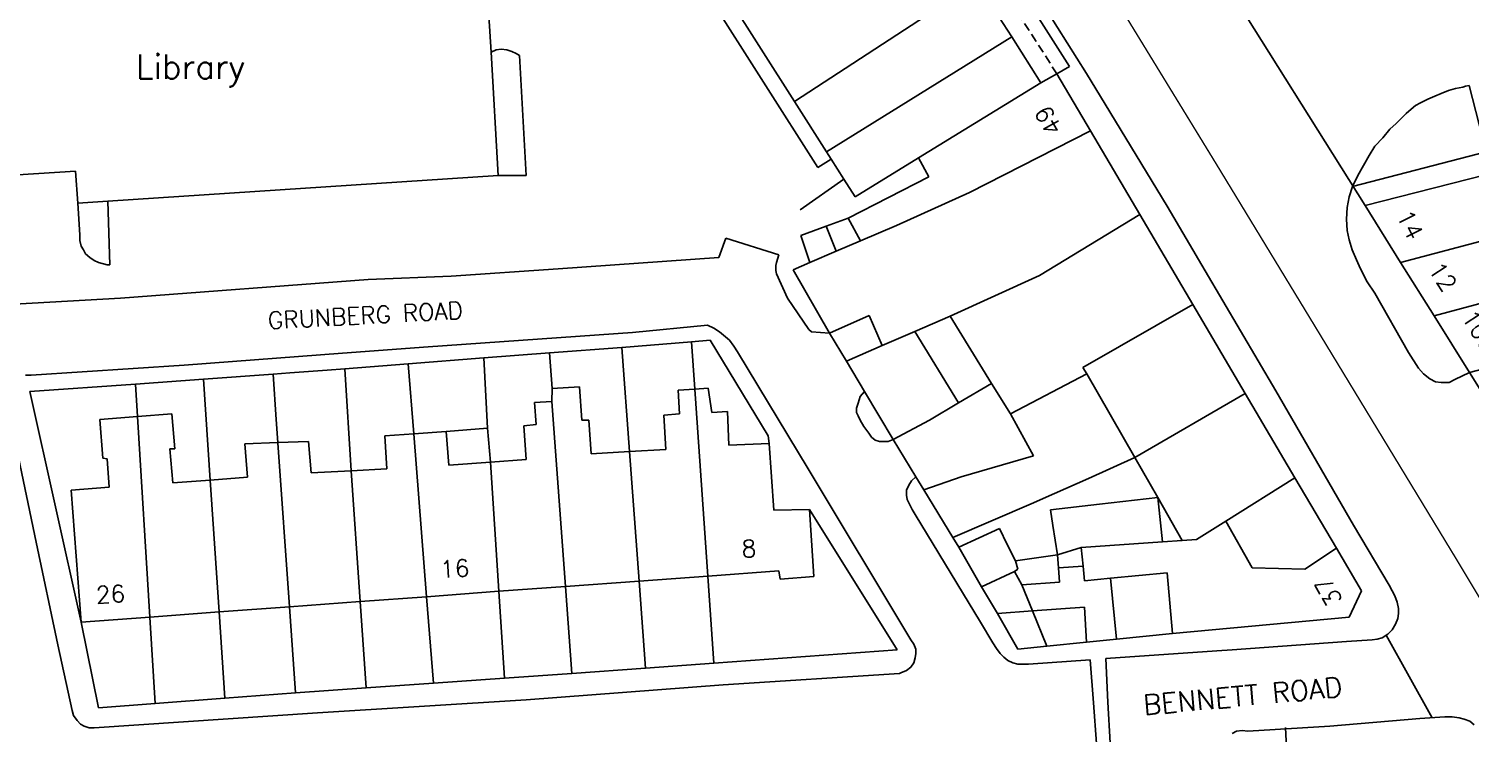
# Model space of a CAD drawing. Extents: x 427500 to 429848, y 434500 to 436505.
# Drawn here: x 427842.2 to 427943.1, y 436107.7 to 436157.1 of the extents above; entities that cross this region are included whole.
import ezdxf

# ---------------------------------------------------------------- set-up
doc = ezdxf.new("R2010")
doc.units = 0
doc.linetypes.add('1003', pattern=[0.9, 0.6, -0.3])
doc.linetypes.add('1004', pattern=[6, 4, -2])
for name, color, linetype in [('LPTIP_Ex_Base', 8, 'Continuous'), ('PRO-MARKINGS', 7, 'Continuous'), ('PROPOSED', 1, 'Continuous'), ('ROADNAME', 7, 'Continuous')]:
    doc.layers.add(name, color=color, linetype=linetype)
doc.styles.add('MtXpl_Romans', font='romans__.ttf')

msp = doc.modelspace()

# ---------------------------------------------------------------- linework, layer by layer
at = {"layer": 'LPTIP_Ex_Base', "color": 251, "true_color": 0x636466}
for p, q in [((427896.7, 436183.35), (427915.05, 436154.45)), ((427897.44, 436147.35), (427887.78, 436162.57)), ((427916.25, 436153.95), (427911.45, 436161.6)), ((427895.81, 436151.98), (427890.04, 436161.06)), ((427908.57, 436160.33), (427895.81, 436151.98)), ((427908.57, 436160.33), (427911.01, 436156.51)), ((427874.4, 436158), (427874.55, 436155.45)), ((427911.01, 436156.51), (427898.04, 436148.46)), ((427911.01, 436156.51), (427913.05, 436153.3)), ((427874.55, 436155.45), (427874.9, 436155.6)), ((427874.55, 436155.45), (427875.05, 436146.8)), ((427874.9, 436155.6), (427875.25, 436155.65)), ((427875.25, 436155.65), (427875.65, 436155.6)), ((427875.65, 436155.6), (427876, 436155.5)), ((427876, 436155.5), (427876.3, 436155.35)), ((427876.3, 436155.35), (427876.55, 436155.2)), ((427876.55, 436155.2), (427877, 436146.8)), ((427915.05, 436154.45), (427914.18, 436153.92)), ((427913.05, 436153.3), (427914.18, 436153.92)), ((427914.18, 436153.92), (427916.52, 436149.94)), ((427917.56, 436151.8), (427916.25, 436153.95)), ((427913.05, 436153.3), (427904.48, 436148.03)), ((427940.65, 436152.35), (427941.1, 436152.55)), ((427941.1, 436152.55), (427941.6, 436152.75)), ((427941.6, 436152.75), (427942.1, 436152.9)), ((427942.1, 436152.9), (427942.6, 436153)), ((427942.6, 436153), (427942.8, 436153.05)), ((427942.8, 436153.05), (427943.05, 436153.1)), ((427943.05, 436153.1), (427944.25, 436148.45)), ((427898.04, 436148.46), (427895.81, 436151.98)), ((427921.9, 436144.65), (427917.56, 436151.8)), ((427938.65, 436151.15), (427939, 436151.45)), ((427939, 436151.45), (427939.3, 436151.7)), ((427939.3, 436151.7), (427939.65, 436151.9)), ((427939.65, 436151.9), (427940.15, 436152.15)), ((427940.15, 436152.15), (427940.65, 436152.35)), ((427937.5, 436150.05), (427937.95, 436150.45)), ((427937.95, 436150.45), (427938.65, 436151.15)), ((427916.52, 436149.94), (427908.05, 436145.6)), ((427916.52, 436149.94), (427919.98, 436144.07)), ((427936.45, 436148.85), (427937, 436149.45)), ((427937, 436149.45), (427937.5, 436150.05)), ((427898.37, 436147.94), (427898.04, 436148.46)), ((427944.25, 436148.45), (427934.87, 436146.02)), ((427936.05, 436148.2), (427936.45, 436148.85)), ((427898.37, 436147.94), (427897.44, 436147.35)), ((427899.26, 436146.54), (427898.37, 436147.94)), ((427904.48, 436148.03), (427900.05, 436145.3)), ((427904.48, 436148.03), (427905.2, 436146.7)), ((427935.25, 436146.8), (427936.05, 436148.2)), ((427935.76, 436144.69), (427949.73, 436148.28)), ((427845.45, 436147.1), (427834.2, 436146.37)), ((427845.6, 436144.85), (427845.45, 436147.1)), ((427875.05, 436146.8), (427847.7, 436144.99)), ((427877, 436146.8), (427875.05, 436146.8)), ((427899.26, 436146.54), (427896.2, 436144.4)), ((427900.05, 436145.3), (427899.26, 436146.54)), ((427905.2, 436146.7), (427899.55, 436143.8)), ((427934.87, 436146.02), (427935.25, 436146.8)), ((427908.05, 436145.6), (427902.95, 436143.3)), ((427934.87, 436146.02), (427934.65, 436145.3)), ((427847.7, 436144.99), (427845.6, 436144.85)), ((427845.6, 436144.85), (427845.75, 436142.65)), ((427847.85, 436140.55), (427847.7, 436144.99)), ((427924.56, 436140.11), (427921.9, 436144.65)), ((427934.5, 436144.55), (427934.45, 436143.75)), ((427934.65, 436145.3), (427934.5, 436144.55)), ((427938.25, 436140.7), (427935.76, 436144.69)), ((427938.25, 436140.7), (427952.95, 436144.6)), ((427899.55, 436143.8), (427898.02, 436143.24)), ((427899.55, 436143.8), (427900.42, 436142.22)), ((427902.95, 436143.3), (427900.42, 436142.22)), ((427919.98, 436144.07), (427912.95, 436139.8)), ((427919.98, 436144.07), (427923.69, 436137.77)), ((427934.45, 436143.75), (427934.5, 436142.95)), ((427845.75, 436142.65), (427845.75, 436142.25)), ((427891, 436142.4), (427890.5, 436141.05)), ((427894.7, 436141.25), (427891, 436142.4)), ((427898.02, 436143.24), (427896.25, 436142.6)), ((427896.25, 436142.6), (427896.88, 436140.7)), ((427898.02, 436143.24), (427898.71, 436141.49)), ((427934.5, 436142.95), (427934.65, 436142.3)), ((427934.65, 436142.3), (427934.85, 436141.6)), ((427845.75, 436142.25), (427845.85, 436141.85)), ((427845.85, 436141.85), (427846, 436141.6)), ((427846, 436141.6), (427846.15, 436141.3)), ((427846.15, 436141.3), (427846.45, 436141.05)), ((427898.71, 436141.49), (427896.88, 436140.7)), ((427900.42, 436142.22), (427898.71, 436141.49)), ((427934.85, 436141.6), (427935.15, 436140.9)), ((427846.45, 436141.05), (427846.75, 436140.85)), ((427846.75, 436140.85), (427847.05, 436140.7)), ((427847.05, 436140.7), (427847.65, 436140.55)), ((427847.65, 436140.55), (427847.85, 436140.55)), ((427890.5, 436141.05), (427879.25, 436140.25)), ((427894.5, 436140.5), (427894.55, 436140.7)), ((427894.5, 436140.15), (427894.5, 436140.5)), ((427894.55, 436140.7), (427894.7, 436141.25)), ((427895.7, 436140.2), (427896.88, 436140.7)), ((427935.15, 436140.9), (427935.45, 436140.25)), ((427940.59, 436136.96), (427938.25, 436140.7)), ((427865.95, 436139.5), (427848.6, 436138.2)), ((427871.75, 436139.75), (427865.95, 436139.5)), ((427879.25, 436140.25), (427871.75, 436139.75)), ((427894.55, 436139.9), (427894.5, 436140.15)), ((427895.3, 436138.2), (427894.55, 436139.9)), ((427898.25, 436135.76), (427895.7, 436140.2)), ((427912.95, 436139.8), (427906.7, 436136.95)), ((427929.5, 436131.7), (427924.56, 436140.11)), ((427935.45, 436140.25), (427935.9, 436139.35)), ((427935.9, 436139.35), (427936.45, 436138.55)), ((427940.59, 436136.96), (427951.7, 436139.95)), ((427936.45, 436138.55), (427938.8, 436134.4)), ((427848.6, 436138.2), (427834.7, 436137.4)), ((427896.8, 436136), (427895.3, 436138.2)), ((427923.69, 436137.77), (427916, 436133.35)), ((427923.69, 436137.77), (427927.36, 436131.53)), ((427889.7, 436136.3), (427884.45, 436135.8)), ((427890.15, 436136.1), (427889.7, 436136.3)), ((427898.25, 436135.76), (427901.03, 436136.98)), ((427901.03, 436136.98), (427901.95, 436134.88)), ((427906.7, 436136.95), (427904.22, 436135.87)), ((427906.7, 436136.95), (427909.6, 436132.23)), ((427943.07, 436133), (427940.59, 436136.96)), ((427943.07, 436133), (427958.73, 436137.15)), ((427884.45, 436135.8), (427870.15, 436134.8)), ((427888.59, 436135.14), (427889.9, 436135.25)), ((427889.9, 436135.25), (427893.95, 436128.55)), ((427890.55, 436135.85), (427890.15, 436136.1)), ((427891.25, 436135.25), (427890.55, 436135.85)), ((427891.55, 436134.85), (427891.25, 436135.25)), ((427897, 436135.85), (427896.8, 436136)), ((427898.25, 436135.76), (427897, 436135.85)), ((427899.45, 436133.78), (427898.25, 436135.76)), ((427904.22, 436135.87), (427901.95, 436134.88)), ((427904.22, 436135.87), (427907.29, 436130.86)), ((427864.15, 436134.34), (427856.43, 436133.76)), ((427870.15, 436134.8), (427864.15, 436134.34)), ((427874.05, 436134.01), (427878.65, 436134.36)), ((427878.65, 436134.36), (427883.7, 436134.75)), ((427878.82, 436131.87), (427878.65, 436134.36)), ((427883.7, 436134.75), (427888.59, 436135.14)), ((427883.7, 436134.75), (427884.24, 436127.45)), ((427888.59, 436135.14), (427888.82, 436131.83)), ((427891.8, 436134.45), (427891.55, 436134.85)), ((427896.75, 436126.25), (427891.8, 436134.45)), ((427901.95, 436134.88), (427899.45, 436133.78)), ((427938.8, 436134.4), (427939.5, 436133.3)), ((427853.05, 436133.5), (427842.35, 436132.8)), ((427856.43, 436133.76), (427853.05, 436133.5)), ((427863.07, 436133.16), (427864.3, 436133.26)), ((427864.3, 436133.26), (427868.75, 436133.6)), ((427864.75, 436126.11), (427864.3, 436133.26)), ((427868.75, 436133.6), (427874.05, 436134.01)), ((427869.13, 436128.7), (427868.75, 436133.6)), ((427874.05, 436134.01), (427874.3, 436129.1)), ((427900.71, 436131.66), (427899.45, 436133.78)), ((427916, 436133.35), (427916.27, 436132.89)), ((427939.5, 436133.3), (427939.85, 436132.9)), ((427842.35, 436132.8), (427841.95, 436132.8)), ((427849.65, 436132.18), (427854.4, 436132.52)), ((427854.4, 436132.52), (427859.28, 436132.87)), ((427854.88, 436125.45), (427854.4, 436132.52)), ((427859.28, 436132.87), (427860.45, 436132.96)), ((427859.5, 436129.71), (427859.28, 436132.87)), ((427860.45, 436132.96), (427863.07, 436133.16)), ((427909.6, 436132.23), (427907.29, 436130.86)), ((427909.6, 436132.23), (427910.92, 436130.1)), ((427916.27, 436132.89), (427910.92, 436130.1)), ((427916.27, 436132.89), (427919.63, 436127.04)), ((427939.85, 436132.9), (427940.3, 436132.55)), ((427940.3, 436132.55), (427940.7, 436132.35)), ((427940.7, 436132.35), (427941.1, 436132.3)), ((427941.1, 436132.3), (427941.65, 436132.3)), ((427941.65, 436132.3), (427942.05, 436132.5)), ((427942.05, 436132.5), (427943.07, 436133)), ((427945.39, 436129.28), (427943.07, 436133)), ((427842.25, 436131.65), (427849.65, 436132.18)), ((427845.85, 436115.5), (427842.25, 436131.65)), ((427849.79, 436129.91), (427849.65, 436132.18)), ((427878.8, 436130.95), (427878.82, 436131.87)), ((427878.82, 436131.87), (427880.75, 436132)), ((427880.75, 436132), (427880.9, 436129.65)), ((427887.65, 436131.75), (427888.82, 436131.83)), ((427887.75, 436130.1), (427887.65, 436131.75)), ((427888.82, 436131.83), (427889.75, 436131.9)), ((427888.82, 436131.83), (427889.73, 436118.73)), ((427889.75, 436131.9), (427890, 436130.2)), ((427900.4, 436131.3), (427900.25, 436130.85)), ((427900.71, 436131.66), (427900.4, 436131.3)), ((427902.7, 436128.29), (427900.71, 436131.66)), ((427919.63, 436127.04), (427927.36, 436131.53)), ((427927.36, 436131.53), (427930.84, 436125.62)), ((427934.95, 436122.3), (427929.5, 436131.7)), ((427842.7, 436121.1), (427840.65, 436130.85)), ((427877.6, 436130.9), (427878.8, 436130.95)), ((427877.7, 436129.35), (427877.6, 436130.9)), ((427879.75, 436118), (427878.8, 436130.95)), ((427890, 436130.2), (427891.1, 436130.25)), ((427891.1, 436130.25), (427891.2, 436127.9)), ((427900.25, 436130.85), (427900.15, 436130.5)), ((427900.15, 436130.5), (427900.15, 436130.2)), ((427900.15, 436130.2), (427900.25, 436129.95)), ((427907.29, 436130.86), (427905.25, 436129.65)), ((427847.15, 436129.7), (427849.79, 436129.91)), ((427847.35, 436127), (427847.15, 436129.7)), ((427849.79, 436129.91), (427852.2, 436130.1)), ((427850.65, 436115.85), (427849.79, 436129.91)), ((427852.2, 436130.1), (427852.4, 436127.65)), ((427859.61, 436128.09), (427859.5, 436129.71)), ((427876.85, 436129.25), (427877.7, 436129.35)), ((427877, 436126.9), (427876.85, 436129.25)), ((427880.9, 436129.65), (427881.4, 436129.65)), ((427881.4, 436129.65), (427881.55, 436127.3)), ((427886.65, 436130), (427887.75, 436130.1)), ((427886.8, 436127.6), (427886.65, 436130)), ((427900.25, 436129.95), (427900.4, 436129.65)), ((427900.4, 436129.65), (427900.65, 436129.2)), ((427900.65, 436129.2), (427901, 436128.75)), ((427905.25, 436129.65), (427902.7, 436128.29)), ((427912.55, 436127.15), (427910.92, 436130.1)), ((427867.1, 436128.55), (427869.13, 436128.7)), ((427867.25, 436126.25), (427867.1, 436128.55)), ((427869.13, 436128.7), (427871.4, 436128.87)), ((427870.03, 436117.28), (427869.13, 436128.7)), ((427871.4, 436128.87), (427874.3, 436129.1)), ((427871.4, 436128.87), (427871.6, 436126.5)), ((427874.3, 436129.1), (427874.5, 436126.71)), ((427893.95, 436128.55), (427894.03, 436128.02)), ((427901, 436128.75), (427901.2, 436128.45)), ((427901.2, 436128.45), (427901.45, 436128.25)), ((427901.45, 436128.25), (427901.75, 436128.15)), ((427902.35, 436128.15), (427902.7, 436128.29)), ((427904.29, 436125.68), (427902.7, 436128.29)), ((427852.4, 436127.65), (427852.05, 436127.65)), ((427852.05, 436127.65), (427852.25, 436125.25)), ((427857.3, 436128), (427859.61, 436128.08)), ((427857.5, 436125.65), (427857.3, 436128)), ((427859.61, 436128.08), (427861.77, 436128.15)), ((427859.61, 436128.08), (427859.61, 436128.09)), ((427859.62, 436128.07), (427859.61, 436128.08)), ((427859.62, 436128.06), (427859.62, 436128.07)), ((427860.43, 436116.57), (427859.62, 436128.06)), ((427861.77, 436128.15), (427861.95, 436125.95)), ((427881.55, 436127.3), (427884.24, 436127.45)), ((427884.24, 436127.45), (427886.8, 436127.6)), ((427884.24, 436127.45), (427884.91, 436118.38)), ((427891.2, 436127.9), (427894.03, 436128.02)), ((427894.03, 436128.02), (427894.35, 436123.35)), ((427901.75, 436128.15), (427902.35, 436128.15)), ((427907.48, 436125.68), (427912.55, 436127.15)), ((427847.65, 436126.95), (427847.35, 436127)), ((427847.8, 436124.95), (427847.65, 436126.95)), ((427864.75, 436126.11), (427867.25, 436126.25)), ((427871.6, 436126.5), (427874.5, 436126.71)), ((427874.5, 436126.71), (427877, 436126.9)), ((427874.5, 436126.71), (427875.1, 436117.66)), ((427903.95, 436114.25), (427896.75, 436126.25)), ((427916.4, 436125.57), (427919.63, 436127.04)), ((427919.63, 436127.04), (427921.24, 436124.24)), ((427852.25, 436125.25), (427854.88, 436125.45)), ((427854.88, 436125.45), (427857.5, 436125.65)), ((427855.5, 436116.21), (427854.88, 436125.45)), ((427861.95, 436125.95), (427864.75, 436126.11)), ((427865.38, 436116.94), (427864.75, 436126.11)), ((427904, 436125.4), (427903.8, 436125.1)), ((427904.29, 436125.68), (427904, 436125.4)), ((427904.85, 436124.77), (427904.29, 436125.68)), ((427904.85, 436124.77), (427907.48, 436125.68)), ((427914.01, 436124.51), (427916.4, 436125.57)), ((427926, 436122.58), (427930.84, 436125.62)), ((427930.84, 436125.62), (427933.75, 436120.68)), ((427845.15, 436124.75), (427847.8, 436124.95)), ((427845.85, 436115.5), (427845.15, 436124.75)), ((427903.8, 436125.1), (427903.65, 436124.75)), ((427903.65, 436124.75), (427903.65, 436124.4)), ((427903.65, 436124.4), (427903.7, 436124.1)), ((427906.89, 436121.42), (427904.85, 436124.77)), ((427912.37, 436123.78), (427914.01, 436124.51)), ((427917.15, 436123.76), (427921.24, 436124.24)), ((427921.24, 436124.24), (427921.58, 436121.13)), ((427921.24, 436124.24), (427922.96, 436121.23)), ((427894.35, 436123.35), (427896.85, 436123.4)), ((427896.85, 436123.4), (427903, 436113.55)), ((427896.85, 436123.4), (427897.15, 436118.7)), ((427903.7, 436124.1), (427904.05, 436123.4)), ((427904.05, 436123.4), (427904.25, 436123.05)), ((427906.89, 436121.42), (427912.37, 436123.78)), ((427913.72, 436123.36), (427917.15, 436123.76)), ((427913.9, 436122.26), (427913.72, 436123.36)), ((427904.25, 436123.05), (427908.82, 436115.5)), ((427914.22, 436120.22), (427913.9, 436122.26)), ((427923.95, 436121.3), (427926, 436122.58)), ((427927.85, 436119.3), (427926, 436122.58)), ((427937.45, 436118.1), (427934.95, 436122.3)), ((427844.2, 436113.9), (427842.7, 436121.1)), ((427907.3, 436120.75), (427906.89, 436121.42)), ((427907.3, 436120.75), (427910.15, 436122.05)), ((427910.15, 436122.05), (427910.7, 436120.95)), ((427921.58, 436121.13), (427915.88, 436120.72)), ((427921.58, 436121.13), (427922.96, 436121.23)), ((427922.96, 436121.23), (427923.95, 436121.3)), ((427908.9, 436117.98), (427907.3, 436120.75)), ((427910.7, 436120.95), (427911.28, 436119.8)), ((427911.28, 436119.8), (427914.22, 436120.22)), ((427915.88, 436120.72), (427914.22, 436120.22)), ((427914.28, 436119.3), (427914.22, 436120.22)), ((427916.01, 436119.41), (427915.88, 436120.72)), ((427933.75, 436120.68), (427931.55, 436119.2)), ((427933.75, 436120.68), (427935.5, 436117.7)), ((427894.7, 436119.1), (427889.73, 436118.73)), ((427894.8, 436118.5), (427894.7, 436119.1)), ((427911.45, 436119.2), (427911.2, 436119.05)), ((427911.28, 436119.8), (427911.45, 436119.2)), ((427916.01, 436119.41), (427914.28, 436119.3)), ((427914.35, 436118.3), (427914.28, 436119.3)), ((427916.1, 436118.4), (427916.01, 436119.41)), ((427931.55, 436119.2), (427927.85, 436119.3)), ((427884.91, 436118.38), (427879.75, 436118)), ((427889.73, 436118.73), (427884.91, 436118.38)), ((427884.91, 436118.38), (427885.36, 436112.27)), ((427889.73, 436118.73), (427890.16, 436112.62)), ((427897.15, 436118.7), (427894.8, 436118.5)), ((427911.2, 436119.05), (427908.9, 436117.98)), ((427911.2, 436119.05), (427911.72, 436118.12)), ((427911.72, 436118.12), (427914.35, 436118.3)), ((427911.72, 436118.12), (427912.46, 436116.28)), ((427917.94, 436118.57), (427916.1, 436118.4)), ((427921.9, 436118.95), (427917.94, 436118.57)), ((427917.94, 436118.57), (427918.35, 436114.3)), ((427922.27, 436114.7), (427921.9, 436118.95)), ((427937.65, 436117.7), (427937.45, 436118.1)), ((427870.03, 436117.28), (427865.38, 436116.94)), ((427875.1, 436117.66), (427870.03, 436117.28)), ((427870.51, 436111.22), (427870.03, 436117.28)), ((427879.75, 436118), (427875.1, 436117.66)), ((427875.1, 436117.66), (427875.5, 436111.57)), ((427880.2, 436111.9), (427879.75, 436118)), ((427910.02, 436116.1), (427908.9, 436117.98)), ((427935.5, 436117.7), (427934.65, 436115.85)), ((427937.85, 436117.35), (427937.65, 436117.7)), ((427938, 436116.9), (427937.85, 436117.35)), ((427855.5, 436116.21), (427850.65, 436115.85)), ((427860.43, 436116.57), (427855.5, 436116.21)), ((427855.5, 436116.21), (427855.91, 436110.17)), ((427865.38, 436116.94), (427860.43, 436116.57)), ((427860.85, 436110.55), (427860.43, 436116.57)), ((427865.8, 436110.9), (427865.38, 436116.94)), ((427910.02, 436116.1), (427912.46, 436116.28)), ((427911.45, 436113.6), (427910.02, 436116.1)), ((427912.46, 436116.28), (427916.1, 436116.55)), ((427912.46, 436116.28), (427913.47, 436113.81)), ((427916.1, 436116.55), (427916.25, 436114.09)), ((427938.1, 436116.45), (427938, 436116.9)), ((427938.05, 436115.75), (427938.1, 436116.1)), ((427938.1, 436116.1), (427938.1, 436116.45)), ((427850.65, 436115.85), (427845.85, 436115.5)), ((427847.05, 436109.5), (427845.85, 436115.5)), ((427850.65, 436115.85), (427851.02, 436109.8)), ((427908.82, 436115.5), (427909.7, 436114.05)), ((427934.65, 436115.85), (427922.27, 436114.7)), ((427937.65, 436114.95), (427937.9, 436115.35)), ((427937.9, 436115.35), (427938.05, 436115.75)), ((427904.15, 436113.95), (427903.95, 436114.25)), ((427909.7, 436114.05), (427909.95, 436113.65)), ((427916.25, 436114.09), (427913.47, 436113.81)), ((427918.35, 436114.3), (427916.25, 436114.09)), ((427922.27, 436114.7), (427918.35, 436114.3)), ((427926.45, 436113.55), (427934.45, 436114.15)), ((427934.45, 436114.15), (427936.25, 436114.25)), ((427936.25, 436114.25), (427936.6, 436114.3)), ((427936.6, 436114.3), (427936.95, 436114.4)), ((427936.95, 436114.4), (427937.35, 436114.65)), ((427937.35, 436114.65), (427937.65, 436114.95)), ((427845.2, 436109.3), (427844.2, 436113.9)), ((427903, 436113.55), (427890.16, 436112.62)), ((427904.3, 436113.6), (427904.15, 436113.95)), ((427904.25, 436113), (427904.3, 436113.3)), ((427904.3, 436113.3), (427904.3, 436113.6)), ((427909.95, 436113.65), (427910.2, 436113.3)), ((427910.2, 436113.3), (427910.45, 436113.05)), ((427910.45, 436113.05), (427910.75, 436112.8)), ((427913.47, 436113.81), (427911.45, 436113.6)), ((427917.6, 436112.95), (427925.39, 436113.48)), ((427925.39, 436113.48), (427926.45, 436113.55)), ((427885.36, 436112.27), (427880.2, 436111.9)), ((427890.16, 436112.62), (427885.36, 436112.27)), ((427903.65, 436112.1), (427903.25, 436111.95)), ((427903.95, 436112.35), (427903.65, 436112.1)), ((427904.15, 436112.65), (427903.95, 436112.35)), ((427904.15, 436112.65), (427904.25, 436113)), ((427910.75, 436112.8), (427911.1, 436112.65)), ((427911.1, 436112.65), (427911.45, 436112.55)), ((427911.45, 436112.55), (427912.2, 436112.55)), ((427912.2, 436112.55), (427916.5, 436112.85)), ((427916.5, 436112.85), (427916.75, 436109.85)), ((427917.75, 436109.9), (427917.6, 436112.95)), ((427870.51, 436111.22), (427865.8, 436110.9)), ((427875.5, 436111.57), (427870.51, 436111.22)), ((427880.2, 436111.9), (427875.5, 436111.57)), ((427890.8, 436111.1), (427877, 436110.05)), ((427903.15, 436111.9), (427890.8, 436111.1)), ((427903.25, 436111.95), (427903.15, 436111.9)), ((427855.91, 436110.17), (427851.02, 436109.8)), ((427860.85, 436110.55), (427855.91, 436110.17)), ((427865.8, 436110.9), (427860.85, 436110.55)), ((427877, 436110.05), (427862.4, 436109.15)), ((427845.3, 436108.95), (427845.2, 436109.3)), ((427862.4, 436109.15), (427846.75, 436108.1)), ((427851.02, 436109.8), (427847.05, 436109.5)), ((427916.75, 436109.85), (427916.95, 436107)), ((427917.9, 436107.05), (427917.75, 436109.9)), ((427845.55, 436108.6), (427845.3, 436108.95)), ((427845.8, 436108.35), (427845.55, 436108.6)), ((427846.05, 436108.2), (427845.8, 436108.35)), ((427846.4, 436108.1), (427846.05, 436108.2)), ((427846.75, 436108.1), (427846.4, 436108.1)), ((427927.55, 436107.85), (427933.3, 436108.2)), ((427933.3, 436108.2), (427939.6, 436108.75)), ((427939.6, 436108.75), (427941.35, 436108.85)), ((427941.35, 436108.85), (427941.85, 436108.85)), ((427941.85, 436108.85), (427942.35, 436108.8)), ((427942.35, 436108.8), (427942.7, 436108.7)), ((427942.7, 436108.7), (427943.1, 436108.55)), ((427943.1, 436108.55), (427943.4, 436108.3)), ((427926.45, 436107.7), (427926.75, 436107.85)), ((427926.75, 436107.85), (427927.15, 436107.9)), ((427927.15, 436107.9), (427927.55, 436107.85))]:
    msp.add_line(p, q, dxfattribs=at)
at = {"layer": 'LPTIP_Ex_Base', "linetype": '1003', "flags": 128}
msp.add_lwpolyline([(427914.18, 436153.92), (427895.77, 436182.66)], dxfattribs=at)
at = {"layer": 'LPTIP_Ex_Base', "color": 251, "true_color": 0x636466}
msp.add_lwpolyline([(427930.18, 436108.12), (427930.25, 436106.7)], dxfattribs=at)
at = {"layer": 'PRO-MARKINGS', "linetype": '1004', "flags": 128}
msp.add_lwpolyline([(427997.2, 436013.17, 0.1, 0.1, -0.03181), (427993.16, 436021.33, 0.1, 0.1, 0.011245), (427984.93, 436039.73, 0.1, 0.1, 0.005554), (427974.37, 436061.35, 0.1, 0.1, 0), (427963.04, 436082.55, 0.1, 0.1, 0), (427956.9, 436094.19, 0.1, 0.1, 0), (427949.35, 436107.92, 0.1, 0.1, 0), (427942.04, 436120.1, 0.1, 0.1, 0), (427932.01, 436136.63, 0.1, 0.1, 0), (427925.33, 436147.62, 0.1, 0.1, 0), (427918.36, 436159.01, 0.1, 0.1, 0), (427911.99, 436169.54, 0.1, 0.1, 0), (427908.74, 436174.89, 0, 0, 0)], format="xyseb", dxfattribs=at)
at = {"layer": 'PROPOSED', "flags": 128}
for points in [[(427935.76, 436144.69), (427925.7, 436160.75)], [(427940.45, 436108.8), (427937.23, 436114.58)]]:
    msp.add_lwpolyline(points, dxfattribs=at)

# ---------------------------------------------------------------- texts
at = {"layer": 'LPTIP_Ex_Base', "color": 251, "true_color": 0x636466, "style": 'MtXpl_Romans'}
msp.add_text('Library', height=1.7, dxfattribs=at).set_placement((427849.68, 436153.58))
for s, rotation, p in [('49', 119.7, (427914.61, 436150.05)), ('14', 296.6, (427937.91, 436144.01)), ('12', 303.4, (427940.13, 436140.24)), ('GRUNBERG ROAD', 3.1, (427858.95, 436136.03)), ('10a', 302.5, (427942.46, 436136.89)), ('8', 2.6, (427892.12, 436120.03)), ('16', 3.5, (427871.01, 436118.59)), ('26', 3.2, (427846.9, 436116.8)), ('37', 120.3, (427934.23, 436117.04))]:
    msp.add_text(s, height=1.2, rotation=rotation, dxfattribs=at).set_placement(p)
at = {"layer": 'ROADNAME', "style": 'MtXpl_Romans'}
msp.add_text('BENNETT ROAD', height=1.4, rotation=5.3, dxfattribs=at).set_placement((427920.29, 436108.99))

doc.saveas('drawing.dxf')
